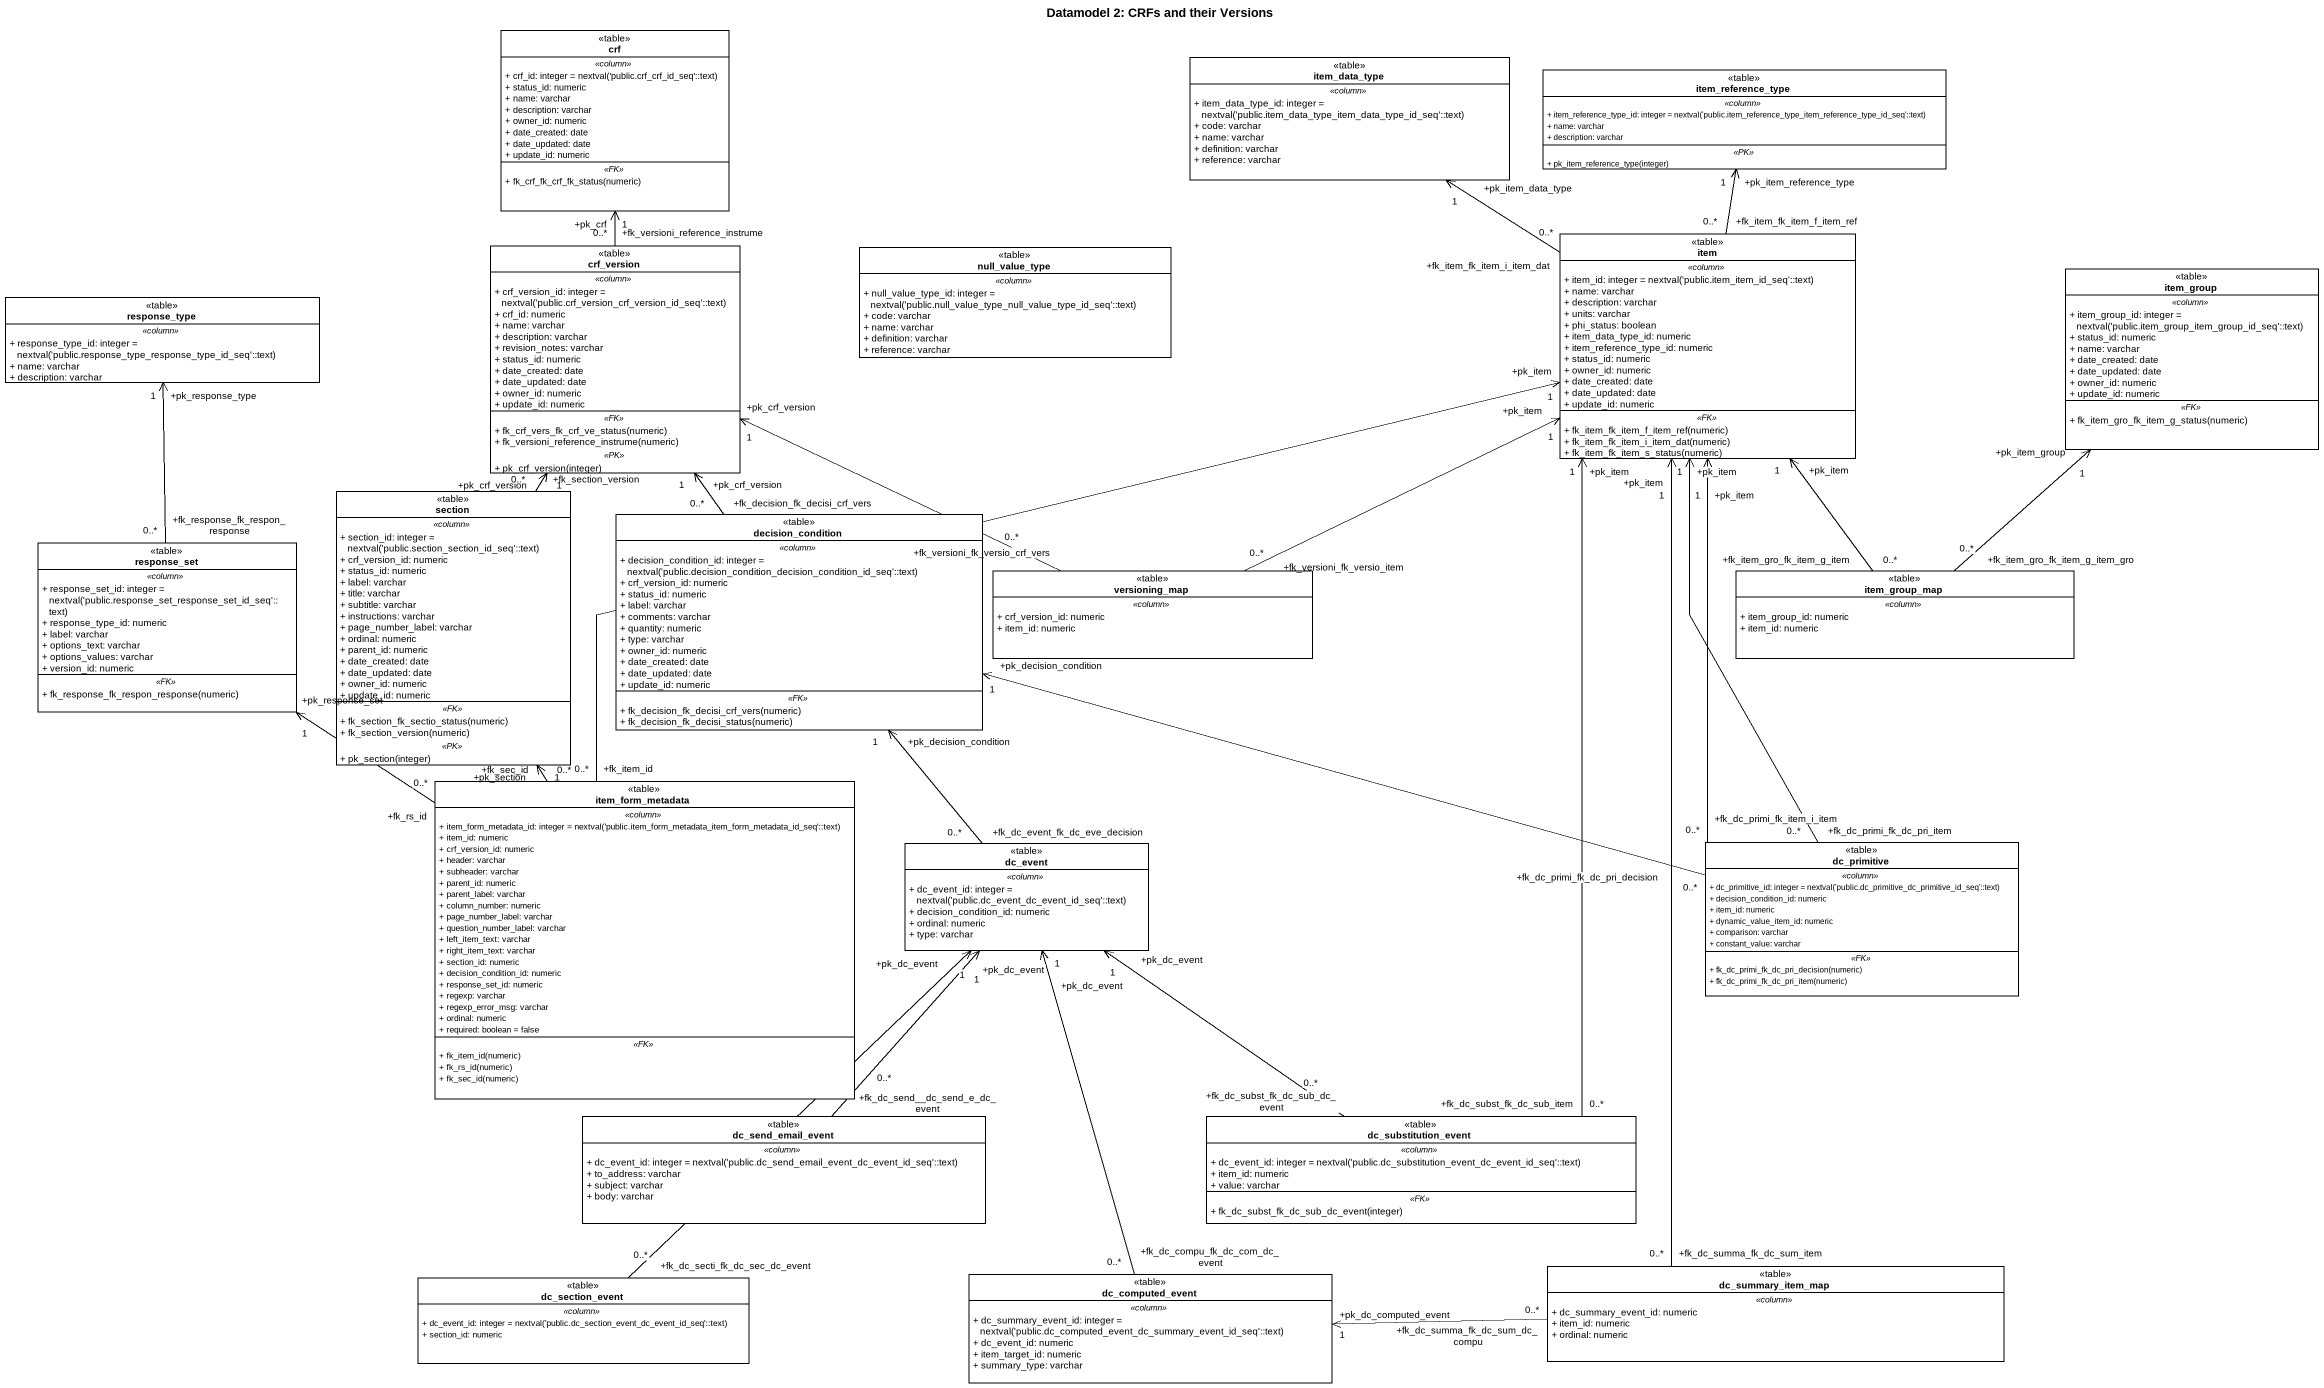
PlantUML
@startuml
title Datamodel 2: CRFs and their Versions
hide circle
hide empty members
skinparam classAttributeIconSize 0
class crf <<table>> {
  .. <<column>> ..
  {field} + crf_id: integer = nextval('public.crf_crf_id_seq'::text)
  + status_id: numeric
  + name: varchar
  + description: varchar
  + owner_id: numeric
  + date_created: date
  + date_updated: date
  + update_id: numeric
  .. <<FK>> ..
  + fk_crf_fk_crf_fk_status(numeric)
}
class item_data_type <<table>> {
  .. <<column>> ..
  {field} + item_data_type_id: integer = nextval('public.item_data_type_item_data_type_id_seq'::text)
  + code: varchar
  + name: varchar
  + definition: varchar
  + reference: varchar
}
class item_reference_type <<table>> {
  .. <<column>> ..
  {field} + item_reference_type_id: integer = nextval('public.item_reference_type_item_reference_type_id_seq'::text)
  + name: varchar
  + description: varchar
  .. <<PK>> ..
  + pk_item_reference_type(integer)
}
class crf_version <<table>> {
  .. <<column>> ..
  {field} + crf_version_id: integer = nextval('public.crf_version_crf_version_id_seq'::text)
  + crf_id: numeric
  + name: varchar
  + description: varchar
  + revision_notes: varchar
  + status_id: numeric
  + date_created: date
  + date_updated: date
  + owner_id: numeric
  + update_id: numeric
  .. <<FK>> ..
  + fk_crf_vers_fk_crf_ve_status(numeric)
  + fk_versioni_reference_instrume(numeric)
  .. <<PK>> ..
  + pk_crf_version(integer)
}
class null_value_type <<table>> {
  .. <<column>> ..
  {field} + null_value_type_id: integer = nextval('public.null_value_type_null_value_type_id_seq'::text)
  + code: varchar
  + name: varchar
  + definition: varchar
  + reference: varchar
}
class item <<table>> {
  .. <<column>> ..
  {field} + item_id: integer = nextval('public.item_item_id_seq'::text)
  + name: varchar
  + description: varchar
  + units: varchar
  + phi_status: boolean
  + item_data_type_id: numeric
  + item_reference_type_id: numeric
  + status_id: numeric
  + owner_id: numeric
  + date_created: date
  + date_updated: date
  + update_id: numeric
  .. <<FK>> ..
  + fk_item_fk_item_f_item_ref(numeric)
  + fk_item_fk_item_i_item_dat(numeric)
  + fk_item_fk_item_s_status(numeric)
}
class response_type <<table>> {
  .. <<column>> ..
  {field} + response_type_id: integer = nextval('public.response_type_response_type_id_seq'::text)
  + name: varchar
  + description: varchar
}
class item_group <<table>> {
  .. <<column>> ..
  {field} + item_group_id: integer = nextval('public.item_group_item_group_id_seq'::text)
  + status_id: numeric
  + name: varchar
  + date_created: date
  + date_updated: date
  + owner_id: numeric
  + update_id: numeric
  .. <<FK>> ..
  + fk_item_gro_fk_item_g_status(numeric)
}
class section <<table>> {
  .. <<column>> ..
  {field} + section_id: integer = nextval('public.section_section_id_seq'::text)
  + crf_version_id: numeric
  + status_id: numeric
  + label: varchar
  + title: varchar
  + subtitle: varchar
  + instructions: varchar
  + page_number_label: varchar
  + ordinal: numeric
  + parent_id: numeric
  + date_created: date
  + date_updated: date
  + owner_id: numeric
  + update_id: numeric
  .. <<FK>> ..
  + fk_section_fk_sectio_status(numeric)
  + fk_section_version(numeric)
  .. <<PK>> ..
  + pk_section(integer)
}
class response_set <<table>> {
  .. <<column>> ..
  {field} + response_set_id: integer = nextval('public.response_set_response_set_id_seq'::text)
  + response_type_id: numeric
  + label: varchar
  + options_text: varchar
  + options_values: varchar
  + version_id: numeric
  .. <<FK>> ..
  + fk_response_fk_respon_response(numeric)
}
class decision_condition <<table>> {
  .. <<column>> ..
  {field} + decision_condition_id: integer = nextval('public.decision_condition_decision_condition_id_seq'::text)
  + crf_version_id: numeric
  + status_id: numeric
  + label: varchar
  + comments: varchar
  + quantity: numeric
  + type: varchar
  + owner_id: numeric
  + date_created: date
  + date_updated: date
  + update_id: numeric
  .. <<FK>> ..
  + fk_decision_fk_decisi_crf_vers(numeric)
  + fk_decision_fk_decisi_status(numeric)
}
class versioning_map <<table>> {
  .. <<column>> ..
  + crf_version_id: numeric
  + item_id: numeric
}
class item_group_map <<table>> {
  .. <<column>> ..
  + item_group_id: numeric
  + item_id: numeric
}
class item_form_metadata <<table>> {
  .. <<column>> ..
  {field} + item_form_metadata_id: integer = nextval('public.item_form_metadata_item_form_metadata_id_seq'::text)
  + item_id: numeric
  + crf_version_id: numeric
  + header: varchar
  + subheader: varchar
  + parent_id: numeric
  + parent_label: varchar
  + column_number: numeric
  + page_number_label: varchar
  + question_number_label: varchar
  + left_item_text: varchar
  + right_item_text: varchar
  + section_id: numeric
  + decision_condition_id: numeric
  + response_set_id: numeric
  + regexp: varchar
  + regexp_error_msg: varchar
  + ordinal: numeric
  + required: boolean = false
  .. <<FK>> ..
  + fk_item_id(numeric)
  + fk_rs_id(numeric)
  + fk_sec_id(numeric)
}
class dc_event <<table>> {
  .. <<column>> ..
  {field} + dc_event_id: integer = nextval('public.dc_event_dc_event_id_seq'::text)
  + decision_condition_id: numeric
  + ordinal: numeric
  + type: varchar
}
class dc_primitive <<table>> {
  .. <<column>> ..
  {field} + dc_primitive_id: integer = nextval('public.dc_primitive_dc_primitive_id_seq'::text)
  + decision_condition_id: numeric
  + item_id: numeric
  + dynamic_value_item_id: numeric
  + comparison: varchar
  + constant_value: varchar
  .. <<FK>> ..
  + fk_dc_primi_fk_dc_pri_decision(numeric)
  + fk_dc_primi_fk_dc_pri_item(numeric)
}
class dc_send_email_event <<table>> {
  .. <<column>> ..
  {field} + dc_event_id: integer = nextval('public.dc_send_email_event_dc_event_id_seq'::text)
  + to_address: varchar
  + subject: varchar
  + body: varchar
}
class dc_substitution_event <<table>> {
  .. <<column>> ..
  {field} + dc_event_id: integer = nextval('public.dc_substitution_event_dc_event_id_seq'::text)
  + item_id: numeric
  + value: varchar
  .. <<FK>> ..
  + fk_dc_subst_fk_dc_sub_dc_event(integer)
}
class dc_computed_event <<table>> {
  .. <<column>> ..
  {field} + dc_summary_event_id: integer = nextval('public.dc_computed_event_dc_summary_event_id_seq'::text)
  + dc_event_id: numeric
  + item_target_id: numeric
  + summary_type: varchar
}
class dc_summary_item_map <<table>> {
  .. <<column>> ..
  + dc_summary_event_id: numeric
  + item_id: numeric
  + ordinal: numeric
}
class dc_section_event <<table>> {
  .. <<column>> ..
  {field} + dc_event_id: integer = nextval('public.dc_section_event_dc_event_id_seq'::text)
  + section_id: numeric
}
crf_version "+fk_versioni_reference_instrume\n0..*" -up-> "+pk_crf\n1" crf
item "+fk_item_fk_item_i_item_dat\n0..*" -up-> "+pk_item_data_type\n1" item_data_type
item "+fk_item_fk_item_f_item_ref\n0..*" -up-> "+pk_item_reference_type\n1" item_reference_type
section "+fk_section_version\n0..*" -up-> "+pk_crf_version\n1" crf_version
response_set "+fk_response_fk_respon_response\n0..*" -up-> "+pk_response_type\n1" response_type
decision_condition "+fk_decision_fk_decisi_crf_vers\n0..*" -up-> "+pk_crf_version\n1" crf_version
versioning_map "+fk_versioni_fk_versio_crf_vers\n0..*" -left-> "+pk_crf_version\n1" crf_version
versioning_map "+fk_versioni_fk_versio_item\n0..*" -right-> "+pk_item\n1" item
item_group_map "+fk_item_gro_fk_item_g_item\n0..*" -up-> "+pk_item\n1" item
item_group_map "+fk_item_gro_fk_item_g_item_gro\n0..*" -up-> "+pk_item_group\n1" item_group
item_form_metadata "+fk_item_id\n0..*" -right-> "+pk_item\n1" item
item_form_metadata "+fk_sec_id\n0..*" -up-> "+pk_section\n1" section
item_form_metadata "+fk_rs_id\n0..*" -up-> "+pk_response_set\n1" response_set
dc_event "+fk_dc_event_fk_dc_eve_decision\n0..*" -up-> "+pk_decision_condition\n1" decision_condition
dc_primitive "+fk_dc_primi_fk_dc_pri_item\n0..*" -up-> "+pk_item\n1" item
dc_primitive "+fk_dc_primi_fk_item_i_item\n0..*" -up-> "+pk_item\n1" item
dc_primitive "+fk_dc_primi_fk_dc_pri_decision\n0..*" -left-> "+pk_decision_condition\n1" decision_condition
dc_send_email_event "+fk_dc_send__dc_send_e_dc_event\n0..*" -up-> "+pk_dc_event\n1" dc_event
dc_substitution_event "+fk_dc_subst_fk_dc_sub_item\n0..*" -up-> "+pk_item\n1" item
dc_substitution_event "+fk_dc_subst_fk_dc_sub_dc_event\n0..*" -up-> "+pk_dc_event\n1" dc_event
dc_computed_event "+fk_dc_compu_fk_dc_com_dc_event\n0..*" -up-> "+pk_dc_event\n1" dc_event
dc_summary_item_map "+fk_dc_summa_fk_dc_sum_item\n0..*" -up-> "+pk_item\n1" item
dc_summary_item_map "+fk_dc_summa_fk_dc_sum_dc_compu\n0..*" -left-> "+pk_dc_computed_event\n1" dc_computed_event
dc_section_event "+fk_dc_secti_fk_dc_sec_dc_event\n0..*" -up-> "+pk_dc_event\n1" dc_event
@enduml
